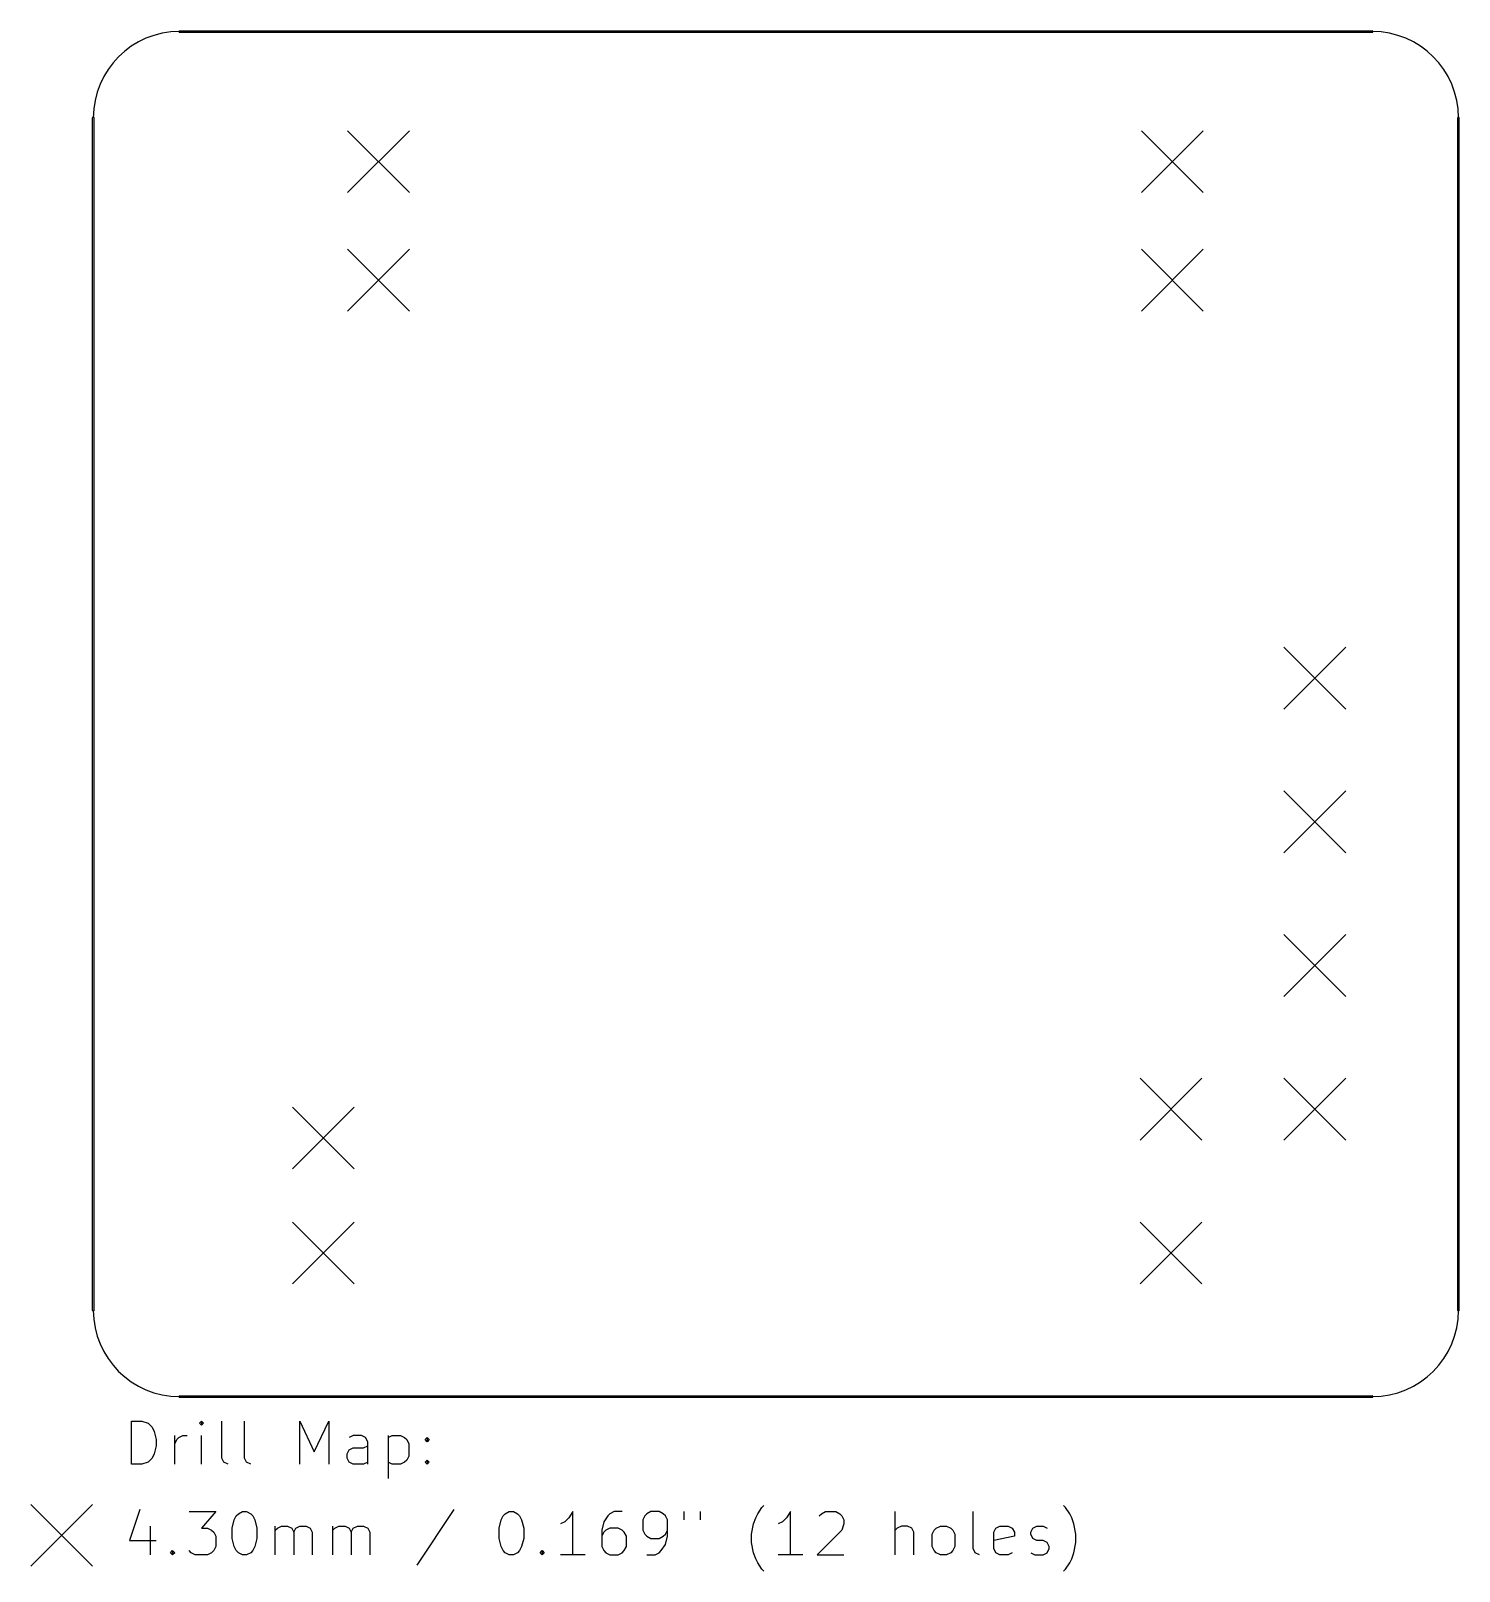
# Model space of a CAD drawing. Extents: x 6 to 105, y -117 to -10.
import ezdxf

# ---------------------------------------------------------------- set-up
doc = ezdxf.new("R2010")
doc.units = 0
doc.header["$MEASUREMENT"] = 0
doc.layers.add('BLACK', color=7, linetype='CONTINUOUS')

msp = doc.modelspace()

# ---------------------------------------------------------------- linework, layer by layer
at = {"layer": 'Black'}
for p, q in [((16, -9.95), (99, -9.95)), ((16, -10.05), (99, -10.05)), ((9.95, -99), (9.95, -16)), ((10.05, -99), (10.05, -16)), ((104.95, -99), (104.95, -16)), ((105.05, -99), (105.05, -16)), ((27.695, -16.9), (31.995, -21.2)), ((31.995, -16.9), (27.695, -21.2)), ((82.94, -16.9), (87.24, -21.2)), ((87.24, -16.9), (82.94, -21.2)), ((27.695, -25.155), (31.995, -29.455)), ((31.995, -25.155), (27.695, -29.455)), ((82.94, -25.155), (87.24, -29.455)), ((87.24, -25.155), (82.94, -29.455)), ((92.85, -52.85), (97.15, -57.15)), ((97.15, -52.85), (92.85, -57.15)), ((92.85, -62.85), (97.15, -67.15)), ((97.15, -62.85), (92.85, -67.15)), ((92.85, -72.85), (97.15, -77.15)), ((97.15, -72.85), (92.85, -77.15)), ((82.85, -82.85), (87.15, -87.15)), ((87.15, -82.85), (82.85, -87.15)), ((92.85, -82.85), (97.15, -87.15)), ((97.15, -82.85), (92.85, -87.15)), ((23.85, -84.85), (28.15, -89.15)), ((28.15, -84.85), (23.85, -89.15)), ((23.85, -92.85), (28.15, -97.15)), ((28.15, -92.85), (23.85, -97.15)), ((82.85, -92.85), (87.15, -97.15)), ((87.15, -92.85), (82.85, -97.15)), ((16, -104.95), (99, -104.95)), ((16, -105.05), (99, -105.05)), ((12.6643, -109.707), (12.6643, -106.707)), ((12.6643, -106.707), (13.3786, -106.707)), ((13.3786, -106.707), (13.8071, -106.85)), ((13.8071, -106.85), (14.0929, -107.136)), ((14.0929, -107.136), (14.2357, -107.421)), ((17.5214, -106.707), (17.3786, -106.85)), ((17.3786, -106.85), (17.5214, -106.993)), ((17.6643, -106.85), (17.5214, -106.707)), ((17.5214, -106.707), (17.5214, -106.993)), ((17.5214, -106.993), (17.6643, -106.85)), ((18.95, -109.279), (18.95, -106.707)), ((20.5214, -109.279), (20.5214, -106.707)), ((24.3786, -109.707), (24.3786, -106.707)), ((24.3786, -106.707), (25.3786, -108.85)), ((25.3786, -108.85), (26.3786, -106.707)), ((26.3786, -106.707), (26.3786, -109.707)), ((14.2357, -107.421), (14.3786, -107.993)), ((14.3786, -107.993), (14.3786, -108.421)), ((15.6643, -109.707), (15.6643, -107.707)), ((15.6643, -108.279), (15.8071, -107.993)), ((15.8071, -107.993), (15.95, -107.85)), ((15.95, -107.85), (16.2357, -107.707)), ((16.2357, -107.707), (16.5214, -107.707)), ((17.5214, -109.707), (17.5214, -107.707)), ((28.0929, -107.707), (27.8071, -107.85)), ((28.6643, -107.707), (28.0929, -107.707)), ((28.95, -107.85), (28.6643, -107.707)), ((29.0929, -108.136), (28.95, -107.85)), ((29.0929, -109.707), (29.0929, -108.136)), ((30.5214, -107.707), (30.5214, -110.707)), ((30.5214, -107.85), (30.8071, -107.707)), ((30.8071, -107.707), (31.3786, -107.707)), ((31.3786, -107.707), (31.6643, -107.85)), ((31.6643, -107.85), (31.8071, -107.993)), ((31.8071, -107.993), (31.95, -108.279)), ((33.0929, -107.993), (33.2357, -107.85)), ((33.2357, -108.136), (33.0929, -107.993)), ((33.2357, -107.85), (33.3786, -107.993)), ((33.2357, -107.85), (33.2357, -108.136)), ((33.3786, -107.993), (33.2357, -108.136)), ((14.0929, -109.279), (13.8071, -109.564)), ((14.2357, -108.993), (14.0929, -109.279)), ((14.3786, -108.421), (14.2357, -108.993)), ((19.0929, -109.564), (18.95, -109.279)), ((20.6643, -109.564), (20.5214, -109.279)), ((27.6643, -108.993), (27.8071, -108.707)), ((27.6643, -109.279), (27.6643, -108.993)), ((27.8071, -109.564), (27.6643, -109.279)), ((27.8071, -108.707), (28.0929, -108.564)), ((28.0929, -108.564), (28.8071, -108.564)), ((28.8071, -108.564), (29.0929, -108.421)), ((31.95, -109.136), (31.8071, -109.421)), ((31.95, -108.279), (31.95, -109.136)), ((13.3786, -109.707), (12.6643, -109.707)), ((13.8071, -109.564), (13.3786, -109.707)), ((19.3786, -109.707), (19.0929, -109.564)), ((20.95, -109.707), (20.6643, -109.564)), ((28.0929, -109.707), (27.8071, -109.564)), ((28.8071, -109.707), (28.0929, -109.707)), ((29.0929, -109.564), (28.8071, -109.707)), ((30.8071, -109.707), (30.5214, -109.564)), ((31.3786, -109.707), (30.8071, -109.707)), ((31.6643, -109.564), (31.3786, -109.707)), ((31.8071, -109.421), (31.6643, -109.564)), ((33.0929, -109.564), (33.2357, -109.421)), ((33.2357, -109.707), (33.0929, -109.564)), ((33.2357, -109.421), (33.3786, -109.564)), ((33.2357, -109.421), (33.2357, -109.707)), ((33.3786, -109.564), (33.2357, -109.707)), ((5.65, -112.5), (9.95, -116.8)), ((9.95, -112.5), (5.65, -116.8)), ((13.2357, -112.864), (12.5214, -115.007)), ((16.6643, -113.007), (18.5214, -113.007)), ((18.5214, -113.007), (17.5214, -114.15)), ((19.6643, -114.15), (19.8071, -113.579)), ((19.8071, -113.579), (19.95, -113.293)), ((19.95, -113.293), (20.0929, -113.15)), ((20.0929, -113.15), (20.3786, -113.007)), ((20.3786, -113.007), (20.6643, -113.007)), ((20.6643, -113.007), (20.95, -113.15)), ((20.95, -113.15), (21.0929, -113.293)), ((21.0929, -113.293), (21.2357, -113.579)), ((21.2357, -113.579), (21.3786, -114.15)), ((35.0929, -112.864), (32.5214, -116.721)), ((38.2357, -114.15), (38.3786, -113.579)), ((38.3786, -113.579), (38.5214, -113.293)), ((38.5214, -113.293), (38.6643, -113.15)), ((38.6643, -113.15), (38.95, -113.007)), ((38.95, -113.007), (39.2357, -113.007)), ((39.2357, -113.007), (39.5214, -113.15)), ((39.5214, -113.15), (39.6643, -113.293)), ((39.6643, -113.293), (39.8071, -113.579)), ((39.8071, -113.579), (39.95, -114.15)), ((43.0929, -113.436), (42.8071, -113.721)), ((43.3786, -113.007), (43.0929, -113.436)), ((43.3786, -116.007), (43.3786, -113.007)), ((45.8071, -113.293), (45.5214, -113.721)), ((45.95, -113.15), (45.8071, -113.293)), ((46.2357, -113.007), (45.95, -113.15)), ((46.8071, -113.007), (46.2357, -113.007)), ((48.3786, -113.293), (48.2357, -113.579)), ((48.2357, -113.579), (48.2357, -114.293)), ((48.5214, -113.15), (48.3786, -113.293)), ((48.8071, -113.007), (48.5214, -113.15)), ((49.3786, -113.007), (48.8071, -113.007)), ((49.6643, -113.15), (49.3786, -113.007)), ((49.8071, -113.293), (49.6643, -113.15)), ((49.95, -113.579), (49.8071, -113.293)), ((49.95, -114.721), (49.95, -113.579)), ((51.0929, -113.007), (51.0929, -113.579)), ((52.2357, -113.007), (52.2357, -113.579)), ((55.95, -113.864), (56.0929, -113.436)), ((56.0929, -113.436), (56.2357, -113.15)), ((56.2357, -113.15), (56.5214, -112.721)), ((56.5214, -112.721), (56.6643, -112.579)), ((58.2357, -113.436), (57.95, -113.721)), ((58.5214, -113.007), (58.2357, -113.436)), ((58.5214, -116.007), (58.5214, -113.007)), ((60.5214, -113.293), (60.6643, -113.15)), ((60.6643, -113.15), (60.95, -113.007)), ((60.95, -113.007), (61.6643, -113.007)), ((61.6643, -113.007), (61.95, -113.15)), ((61.95, -113.15), (62.0929, -113.293)), ((62.0929, -113.293), (62.2357, -113.579)), ((62.2357, -113.579), (62.2357, -113.864)), ((65.8071, -116.007), (65.8071, -113.007)), ((71.2357, -115.579), (71.2357, -113.007)), ((77.6643, -112.721), (77.5214, -112.579)), ((77.95, -113.15), (77.6643, -112.721)), ((78.0929, -113.436), (77.95, -113.15)), ((78.2357, -113.864), (78.0929, -113.436)), ((13.95, -114.007), (13.95, -116.007)), ((17.5214, -114.15), (17.95, -114.15)), ((17.95, -114.15), (18.2357, -114.293)), ((18.2357, -114.293), (18.3786, -114.436)), ((18.3786, -114.436), (18.5214, -114.721)), ((19.6643, -114.864), (19.6643, -114.15)), ((21.3786, -114.15), (21.3786, -114.864)), ((22.6643, -116.007), (22.6643, -114.007)), ((22.6643, -114.293), (22.8071, -114.15)), ((22.8071, -114.15), (23.0929, -114.007)), ((23.0929, -114.007), (23.5214, -114.007)), ((23.5214, -114.007), (23.8071, -114.15)), ((23.8071, -114.15), (23.95, -114.436)), ((23.95, -114.436), (24.0929, -114.15)), ((23.95, -114.436), (23.95, -116.007)), ((24.0929, -114.15), (24.3786, -114.007)), ((24.3786, -114.007), (24.8071, -114.007)), ((24.8071, -114.007), (25.0929, -114.15)), ((25.0929, -114.15), (25.2357, -114.436)), ((25.2357, -114.436), (25.2357, -116.007)), ((26.6643, -116.007), (26.6643, -114.007)), ((26.6643, -114.293), (26.8071, -114.15)), ((26.8071, -114.15), (27.0929, -114.007)), ((27.0929, -114.007), (27.5214, -114.007)), ((27.5214, -114.007), (27.8071, -114.15)), ((27.8071, -114.15), (27.95, -114.436)), ((27.95, -114.436), (28.0929, -114.15)), ((27.95, -114.436), (27.95, -116.007)), ((28.0929, -114.15), (28.3786, -114.007)), ((28.3786, -114.007), (28.8071, -114.007)), ((28.8071, -114.007), (29.0929, -114.15)), ((29.0929, -114.15), (29.2357, -114.436)), ((29.2357, -114.436), (29.2357, -116.007)), ((38.2357, -114.864), (38.2357, -114.15)), ((39.95, -114.15), (39.95, -114.864)), ((42.8071, -113.721), (42.5214, -113.864)), ((45.5214, -113.721), (45.3786, -114.293)), ((45.3786, -114.293), (45.3786, -115.436)), ((45.5214, -114.436), (45.3786, -114.721)), ((45.6643, -114.293), (45.5214, -114.436)), ((45.95, -114.15), (45.6643, -114.293)), ((46.5214, -114.15), (45.95, -114.15)), ((46.8071, -114.293), (46.5214, -114.15)), ((46.95, -114.436), (46.8071, -114.293)), ((47.0929, -114.721), (46.95, -114.436)), ((48.2357, -114.293), (48.3786, -114.579)), ((48.3786, -114.579), (48.5214, -114.721)), ((49.6643, -114.721), (49.8071, -114.579)), ((49.8071, -114.579), (49.95, -114.293)), ((55.8071, -114.579), (55.95, -113.864)), ((55.8071, -115.15), (55.8071, -114.579)), ((57.95, -113.721), (57.6643, -113.864)), ((62.0929, -114.293), (60.3786, -116.007)), ((62.2357, -113.864), (62.0929, -114.293)), ((65.95, -114.15), (65.8071, -114.293)), ((66.2357, -114.007), (65.95, -114.15)), ((66.6643, -114.007), (66.2357, -114.007)), ((66.95, -114.15), (66.6643, -114.007)), ((67.0929, -114.436), (66.95, -114.15)), ((67.0929, -116.007), (67.0929, -114.436)), ((68.3786, -114.579), (68.5214, -114.293)), ((68.3786, -115.436), (68.3786, -114.579)), ((68.5214, -114.293), (68.6643, -114.15)), ((68.6643, -114.15), (68.95, -114.007)), ((68.95, -114.007), (69.3786, -114.007)), ((69.3786, -114.007), (69.6643, -114.15)), ((69.6643, -114.15), (69.8071, -114.293)), ((69.8071, -114.293), (69.95, -114.579)), ((69.95, -114.579), (69.95, -115.436)), ((72.6643, -114.436), (72.8071, -114.15)), ((72.6643, -115.579), (72.6643, -114.436)), ((72.8071, -114.15), (73.0929, -114.007)), ((73.0929, -114.007), (73.6643, -114.007)), ((73.6643, -114.007), (73.95, -114.15)), ((73.95, -114.15), (74.0929, -114.436)), ((74.0929, -114.436), (74.0929, -114.721)), ((75.2357, -114.436), (75.3786, -114.15)), ((75.2357, -114.579), (75.2357, -114.436)), ((75.3786, -114.864), (75.2357, -114.579)), ((75.3786, -114.15), (75.6643, -114.007)), ((75.6643, -114.007), (76.0929, -114.007)), ((76.0929, -114.007), (76.3786, -114.15)), ((78.3786, -114.579), (78.2357, -113.864)), ((78.3786, -115.15), (78.3786, -114.579)), ((12.5214, -115.007), (14.3786, -115.007)), ((15.3786, -115.864), (15.5214, -115.721)), ((15.5214, -115.721), (15.6643, -115.864)), ((15.5214, -115.721), (15.5214, -116.007)), ((16.8071, -115.864), (16.6643, -115.721)), ((18.3786, -115.721), (18.2357, -115.864)), ((18.5214, -115.436), (18.3786, -115.721)), ((18.5214, -114.721), (18.5214, -115.436)), ((19.8071, -115.436), (19.6643, -114.864)), ((19.95, -115.721), (19.8071, -115.436)), ((20.0929, -115.864), (19.95, -115.721)), ((21.0929, -115.721), (20.95, -115.864)), ((21.2357, -115.436), (21.0929, -115.721)), ((21.3786, -114.864), (21.2357, -115.436)), ((38.3786, -115.436), (38.2357, -114.864)), ((38.5214, -115.721), (38.3786, -115.436)), ((38.6643, -115.864), (38.5214, -115.721)), ((39.6643, -115.721), (39.5214, -115.864)), ((39.8071, -115.436), (39.6643, -115.721)), ((39.95, -114.864), (39.8071, -115.436)), ((41.0929, -115.864), (41.2357, -115.721)), ((41.2357, -115.721), (41.3786, -115.864)), ((41.2357, -115.721), (41.2357, -116.007)), ((45.3786, -115.436), (45.5214, -115.721)), ((45.5214, -115.721), (45.6643, -115.864)), ((46.8071, -115.864), (46.95, -115.721)), ((46.95, -115.721), (47.0929, -115.436)), ((47.0929, -115.436), (47.0929, -114.721)), ((48.5214, -114.721), (48.8071, -114.864)), ((48.8071, -114.864), (49.3786, -114.864)), ((49.3786, -114.864), (49.6643, -114.721)), ((49.3786, -115.864), (49.5214, -115.721)), ((49.5214, -115.721), (49.8071, -115.293)), ((49.8071, -115.293), (49.95, -114.721)), ((55.95, -115.864), (55.8071, -115.15)), ((68.5214, -115.721), (68.3786, -115.436)), ((68.6643, -115.864), (68.5214, -115.721)), ((69.8071, -115.721), (69.6643, -115.864)), ((69.95, -115.436), (69.8071, -115.721)), ((71.3786, -115.864), (71.2357, -115.579)), ((74.0929, -114.721), (72.6643, -115.007)), ((72.8071, -115.864), (72.6643, -115.579)), ((75.6643, -115.007), (75.3786, -114.864)), ((76.0929, -115.007), (75.6643, -115.007)), ((76.3786, -115.15), (76.0929, -115.007)), ((76.5214, -115.436), (76.3786, -115.15)), ((76.3786, -115.864), (76.5214, -115.579)), ((76.5214, -115.579), (76.5214, -115.436)), ((78.2357, -115.864), (78.3786, -115.15)), ((15.5214, -116.007), (15.3786, -115.864)), ((15.6643, -115.864), (15.5214, -116.007)), ((17.0929, -116.007), (16.8071, -115.864)), ((17.95, -116.007), (17.0929, -116.007)), ((18.2357, -115.864), (17.95, -116.007)), ((20.3786, -116.007), (20.0929, -115.864)), ((20.6643, -116.007), (20.3786, -116.007)), ((20.95, -115.864), (20.6643, -116.007)), ((38.95, -116.007), (38.6643, -115.864)), ((39.2357, -116.007), (38.95, -116.007)), ((39.5214, -115.864), (39.2357, -116.007)), ((41.2357, -116.007), (41.0929, -115.864)), ((41.3786, -115.864), (41.2357, -116.007)), ((44.2357, -116.007), (42.5214, -116.007)), ((45.6643, -115.864), (45.95, -116.007)), ((45.95, -116.007), (46.5214, -116.007)), ((46.5214, -116.007), (46.8071, -115.864)), ((48.5214, -116.007), (49.0929, -116.007)), ((49.0929, -116.007), (49.3786, -115.864)), ((56.0929, -116.293), (55.95, -115.864)), ((56.2357, -116.579), (56.0929, -116.293)), ((56.5214, -117.007), (56.2357, -116.579)), ((59.3786, -116.007), (57.6643, -116.007)), ((60.3786, -116.007), (62.2357, -116.007)), ((68.95, -116.007), (68.6643, -115.864)), ((69.3786, -116.007), (68.95, -116.007)), ((69.6643, -115.864), (69.3786, -116.007)), ((71.6643, -116.007), (71.3786, -115.864)), ((73.0929, -116.007), (72.8071, -115.864)), ((73.6643, -116.007), (73.0929, -116.007)), ((73.95, -115.864), (73.6643, -116.007)), ((75.2357, -115.864), (75.5214, -116.007)), ((75.5214, -116.007), (76.0929, -116.007)), ((76.0929, -116.007), (76.3786, -115.864)), ((77.6643, -117.007), (77.95, -116.579)), ((77.95, -116.579), (78.0929, -116.293)), ((78.0929, -116.293), (78.2357, -115.864)), ((56.6643, -117.15), (56.5214, -117.007)), ((77.5214, -117.15), (77.6643, -117.007))]:
    msp.add_line(p, q, dxfattribs=at)
for centre, radius, start, end in [((16, -16), 6, 90, 180), ((16, -10), 0.05, 90, 270), ((99, -10), 0.05, 270, 450), ((99, -16), 6, 0, 90), ((10, -16), 0.05, 360, 540), ((105, -16), 0.05, 360, 540), ((10, -99), 0.05, 180, 360), ((16, -99), 6, -180, -90), ((99, -99), 6, -90, 0), ((105, -99), 0.05, 180, 360), ((16, -105), 0.05, 90, 270), ((99, -105), 0.05, 270, 450)]:
    msp.add_arc(centre, radius, start, end, dxfattribs=at)

doc.saveas('drawing.dxf')
